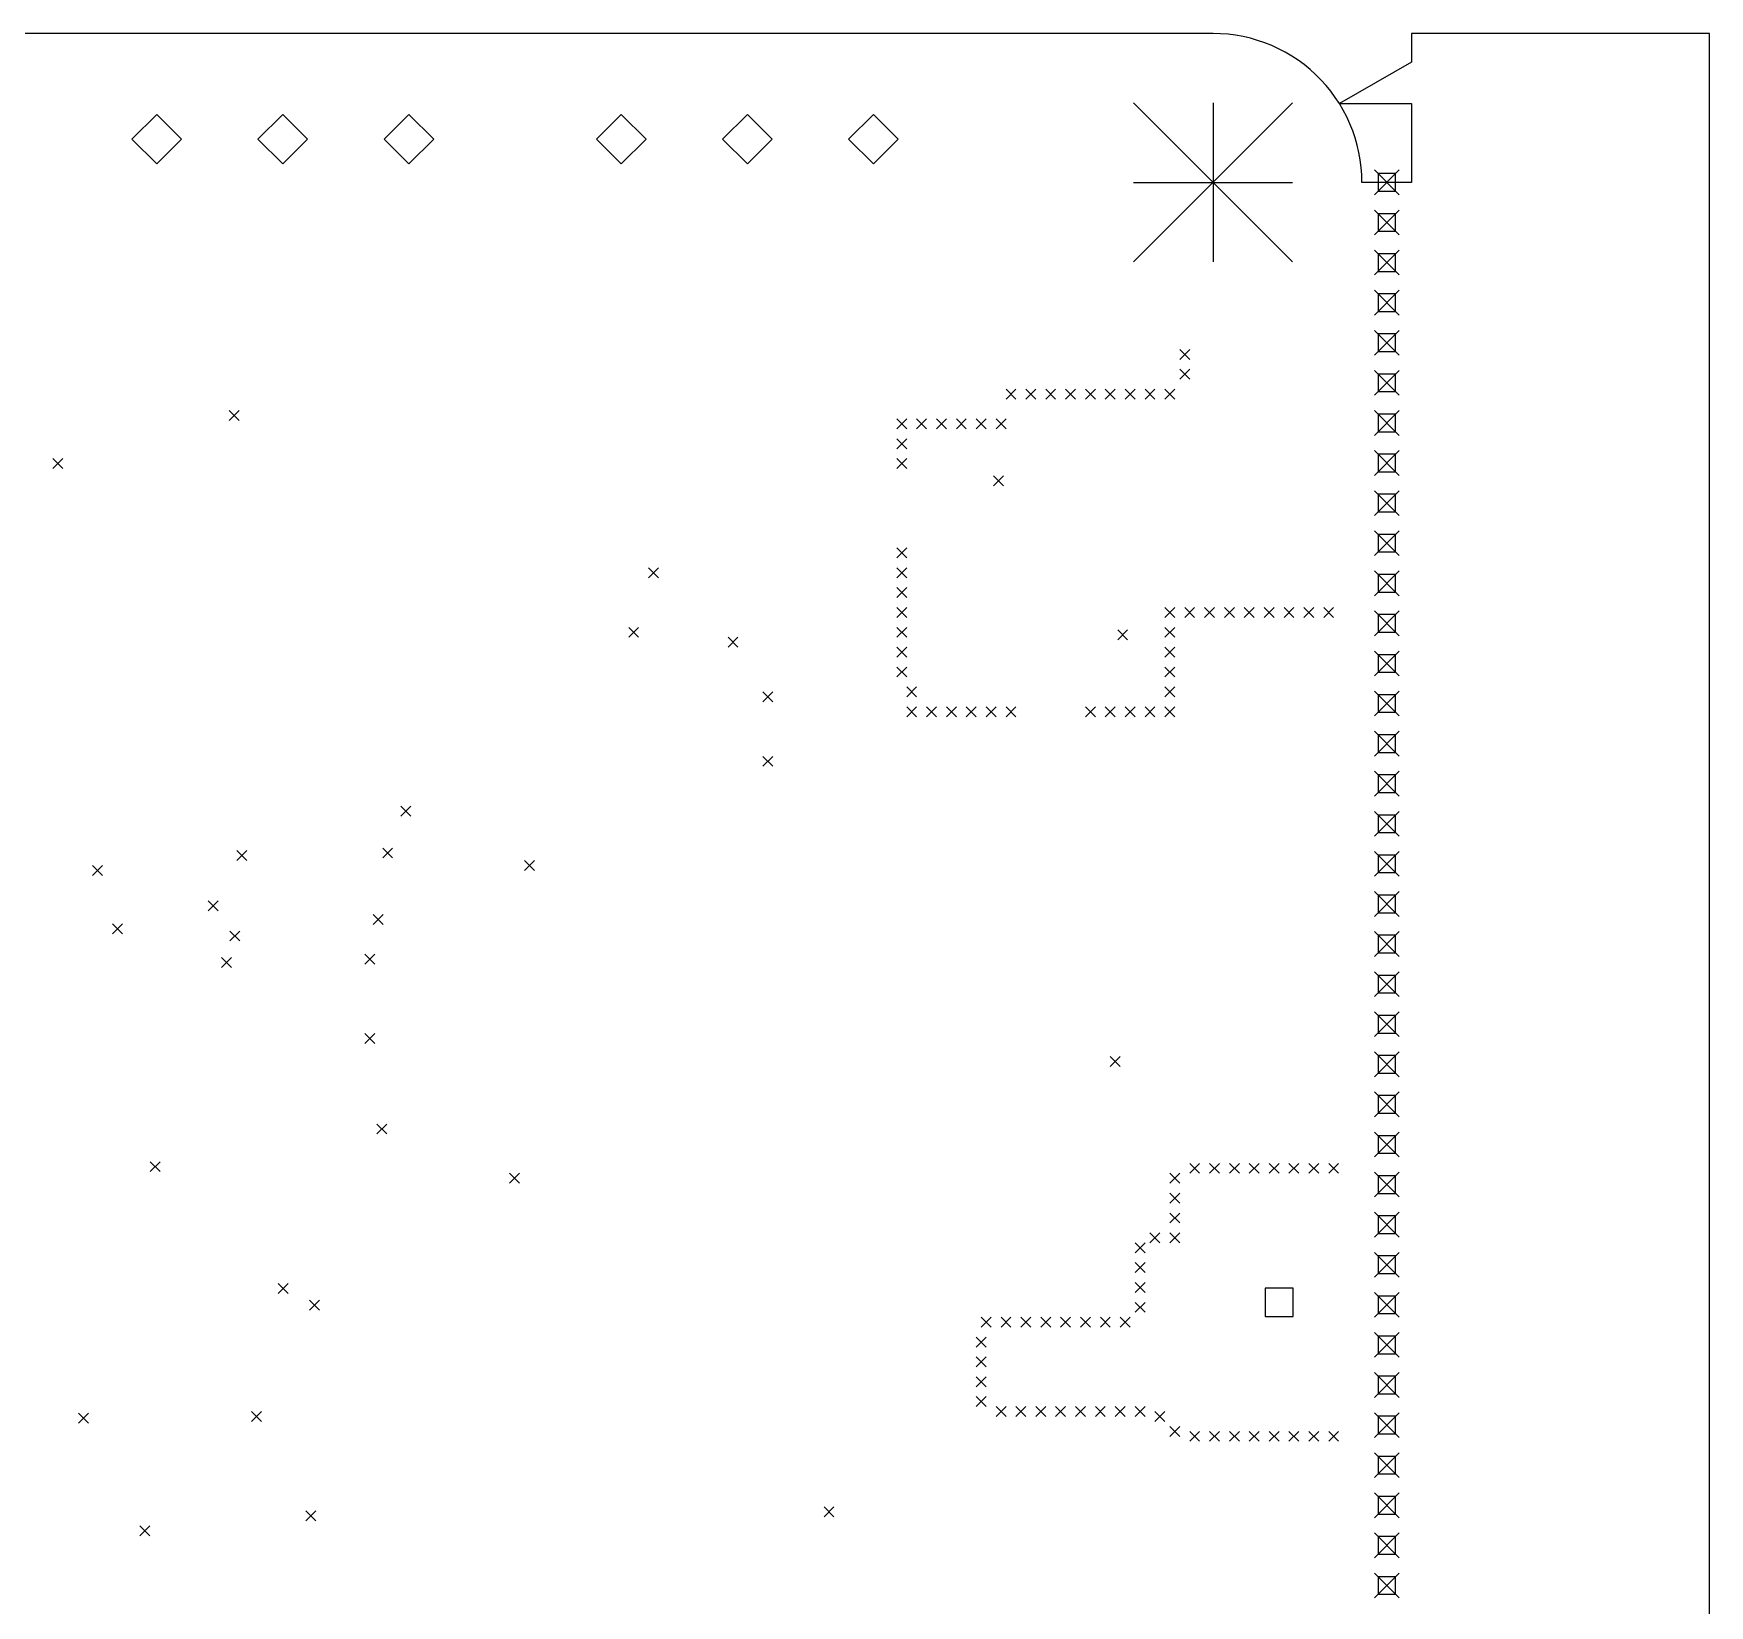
# Model space of a CAD drawing. Extents: x 69 to 143, y -148 to -20.
# Drawn here: x 104.74 to 138.5, y -51.67 to -20 of the extents above; entities that cross this region are included whole.
import ezdxf

# ---------------------------------------------------------------- set-up
doc = ezdxf.new("R2010")
doc.units = 0
doc.layers.add('BLACK', color=7, linetype='CONTINUOUS')

msp = doc.modelspace()

# ---------------------------------------------------------------- linework, layer by layer
at = {"layer": 'BLACK', "linetype": 'CONTINUOUS'}
for p, q in [((128.499991, -20), (81.49999, -20.000006)), ((128.651939, -20.003847), (128.499991, -20)), ((128.803498, -20.015386), (128.651939, -20.003847)), ((128.954278, -20.034587), (128.803498, -20.015386)), ((129.103892, -20.0614), (128.954278, -20.034587)), ((129.251955, -20.095756), (129.103892, -20.0614)), ((129.398089, -20.137568), (129.251955, -20.095756)), ((129.541917, -20.186728), (129.398089, -20.137568)), ((129.68307, -20.24311), (129.541917, -20.186728)), ((129.821187, -20.306569), (129.68307, -20.24311)), ((133.50001, -20), (132.50001, -20)), ((132.50001, -20), (132.50001, -20.575818)), ((138.50001, -20), (133.50001, -20)), ((138.50001, -118.000027), (138.50001, -20)), ((129.955912, -20.376942), (129.821187, -20.306569)), ((130.0869, -20.454049), (129.955912, -20.376942)), ((130.213814, -20.537691), (130.0869, -20.454049)), ((130.336329, -20.627654), (130.213814, -20.537691)), ((132.50001, -20.575818), (131.045951, -21.413093)), ((130.45413, -20.723707), (130.336329, -20.627654)), ((130.566914, -20.825603), (130.45413, -20.723707)), ((130.674393, -20.933081), (130.566914, -20.825603)), ((130.77629, -21.045865), (130.674393, -20.933081)), ((130.872344, -21.163665), (130.77629, -21.045865)), ((130.962308, -21.286179), (130.872344, -21.163665)), ((126.899948, -21.400063), (130.099948, -24.600063)), ((130.099948, -21.400063), (126.899948, -24.600063)), ((128.499948, -21.400063), (128.499948, -24.600063)), ((131.045951, -21.413093), (130.962308, -21.286179)), ((131.123058, -21.54408), (131.045951, -21.413093)), ((131.045951, -21.413093), (132.50001, -21.413093)), ((131.193432, -21.678805), (131.123058, -21.54408)), ((132.50001, -21.413093), (132.50001, -23)), ((107.221248, -21.628763), (106.721248, -22.128763)), ((107.721248, -22.128763), (107.221248, -21.628763)), ((109.761248, -21.628763), (109.261248, -22.128763)), ((110.261248, -22.128763), (109.761248, -21.628763)), ((112.301248, -21.628763), (111.801248, -22.128763)), ((112.801248, -22.128763), (112.301248, -21.628763)), ((116.579548, -21.628763), (116.079548, -22.128763)), ((117.079548, -22.128763), (116.579548, -21.628763)), ((119.119548, -21.628763), (118.619548, -22.128763)), ((119.619548, -22.128763), (119.119548, -21.628763)), ((121.659548, -21.628763), (121.159548, -22.128763)), ((122.159548, -22.128763), (121.659548, -21.628763)), ((131.256892, -21.816921), (131.193432, -21.678805)), ((131.313275, -21.958074), (131.256892, -21.816921)), ((106.721248, -22.128763), (107.221248, -22.628763)), ((107.221248, -22.628763), (107.721248, -22.128763)), ((109.261248, -22.128763), (109.761248, -22.628763)), ((109.761248, -22.628763), (110.261248, -22.128763)), ((111.801248, -22.128763), (112.301248, -22.628763)), ((112.301248, -22.628763), (112.801248, -22.128763)), ((116.079548, -22.128763), (116.579548, -22.628763)), ((116.579548, -22.628763), (117.079548, -22.128763)), ((118.619548, -22.128763), (119.119548, -22.628763)), ((119.119548, -22.628763), (119.619548, -22.128763)), ((121.159548, -22.128763), (121.659548, -22.628763)), ((121.659548, -22.628763), (122.159548, -22.128763)), ((131.362436, -22.101902), (131.313275, -21.958074)), ((131.404249, -22.248035), (131.362436, -22.101902)), ((131.438606, -22.396099), (131.404249, -22.248035)), ((131.46542, -22.545712), (131.438606, -22.396099)), ((131.484622, -22.696492), (131.46542, -22.545712)), ((131.496162, -22.848051), (131.484622, -22.696492)), ((131.50001, -23), (131.496162, -22.848051)), ((131.75001, -22.750001), (132.25001, -23.250001)), ((132.25001, -22.750001), (131.75001, -23.250001)), ((132.176788, -22.823223), (131.823232, -22.823223)), ((131.823232, -22.823223), (131.823232, -23.176779)), ((132.176788, -23.176779), (132.176788, -22.823223)), ((126.899948, -23.000063), (130.099948, -23.000063)), ((132.50001, -23), (131.50001, -23)), ((131.823232, -23.176779), (132.176788, -23.176779)), ((131.75001, -23.557693), (132.25001, -24.057693)), ((132.25001, -23.557693), (131.75001, -24.057693)), ((132.176788, -23.630915), (131.823232, -23.630915)), ((131.823232, -23.630915), (131.823232, -23.984471)), ((132.176788, -23.984471), (132.176788, -23.630915)), ((131.823232, -23.984471), (132.176788, -23.984471)), ((131.75001, -24.365385), (132.25001, -24.865385)), ((132.25001, -24.365385), (131.75001, -24.865385)), ((132.176788, -24.438607), (131.823232, -24.438607)), ((131.823232, -24.438607), (131.823232, -24.792163)), ((132.176788, -24.792163), (132.176788, -24.438607)), ((131.823232, -24.792163), (132.176788, -24.792163)), ((131.75001, -25.173078), (132.25001, -25.673078)), ((132.25001, -25.173078), (131.75001, -25.673078)), ((132.176788, -25.2463), (131.823232, -25.2463)), ((131.823232, -25.2463), (131.823232, -25.599856)), ((132.176788, -25.599856), (132.176788, -25.2463)), ((131.823232, -25.599856), (132.176788, -25.599856)), ((131.75001, -25.98077), (132.25001, -26.48077)), ((132.25001, -25.98077), (131.75001, -26.48077)), ((132.176788, -26.053992), (131.823232, -26.053992)), ((131.823232, -26.053992), (131.823232, -26.407548)), ((132.176788, -26.407548), (132.176788, -26.053992)), ((127.829648, -26.365063), (128.029648, -26.565063)), ((128.029648, -26.365063), (127.829648, -26.565063)), ((131.823232, -26.407548), (132.176788, -26.407548)), ((127.829648, -26.765063), (128.029648, -26.965063)), ((128.029648, -26.765063), (127.829648, -26.965063)), ((131.750009, -26.788462), (132.250009, -27.288462)), ((132.250009, -26.788462), (131.750009, -27.288462)), ((132.176787, -26.861684), (131.823231, -26.861684)), ((131.823231, -26.861684), (131.823231, -27.21524)), ((132.176787, -27.21524), (132.176787, -26.861684)), ((124.329648, -27.165063), (124.529648, -27.365063)), ((124.529648, -27.165063), (124.329648, -27.365063)), ((124.729648, -27.165063), (124.929648, -27.365063)), ((124.929648, -27.165063), (124.729648, -27.365063)), ((125.129648, -27.165063), (125.329648, -27.365063)), ((125.329648, -27.165063), (125.129648, -27.365063)), ((125.529648, -27.165063), (125.729648, -27.365063)), ((125.729648, -27.165063), (125.529648, -27.365063)), ((125.929648, -27.165063), (126.129648, -27.365063)), ((126.129648, -27.165063), (125.929648, -27.365063)), ((126.329648, -27.165063), (126.529648, -27.365063)), ((126.529648, -27.165063), (126.329648, -27.365063)), ((126.729648, -27.165063), (126.929648, -27.365063)), ((126.929648, -27.165063), (126.729648, -27.365063)), ((127.129648, -27.165063), (127.329648, -27.365063)), ((127.329648, -27.165063), (127.129648, -27.365063)), ((127.529648, -27.165063), (127.729648, -27.365063)), ((127.729648, -27.165063), (127.529648, -27.365063)), ((131.823231, -27.21524), (132.176787, -27.21524)), ((108.679648, -27.595063), (108.879648, -27.795063)), ((108.879648, -27.595063), (108.679648, -27.795063)), ((131.750009, -27.596154), (132.250009, -28.096154)), ((132.250009, -27.596154), (131.750009, -28.096154)), ((132.176787, -27.669376), (131.823231, -27.669376)), ((131.823231, -27.669376), (131.823231, -28.022932)), ((132.176787, -28.022932), (132.176787, -27.669376)), ((122.129648, -27.765063), (122.329648, -27.965063)), ((122.329648, -27.765063), (122.129648, -27.965063)), ((122.529648, -27.765063), (122.729648, -27.965063)), ((122.729648, -27.765063), (122.529648, -27.965063)), ((122.929648, -27.765063), (123.129648, -27.965063)), ((123.129648, -27.765063), (122.929648, -27.965063)), ((123.329648, -27.765063), (123.529648, -27.965063)), ((123.529648, -27.765063), (123.329648, -27.965063)), ((123.729648, -27.765063), (123.929648, -27.965063)), ((123.929648, -27.765063), (123.729648, -27.965063)), ((124.129648, -27.765063), (124.329648, -27.965063)), ((124.329648, -27.765063), (124.129648, -27.965063)), ((122.129648, -28.165063), (122.329648, -28.365063)), ((122.329648, -28.165063), (122.129648, -28.365063)), ((131.823231, -28.022932), (132.176787, -28.022932)), ((105.129648, -28.565063), (105.329648, -28.765063)), ((105.329648, -28.565063), (105.129648, -28.765063)), ((122.129648, -28.565063), (122.329648, -28.765063)), ((122.329648, -28.565063), (122.129648, -28.765063)), ((131.750009, -28.403847), (132.250009, -28.903847)), ((132.250009, -28.403847), (131.750009, -28.903847)), ((132.176787, -28.477069), (131.823231, -28.477069)), ((131.823231, -28.477069), (131.823231, -28.830625)), ((132.176787, -28.830625), (132.176787, -28.477069)), ((124.079648, -28.915063), (124.279648, -29.115063)), ((124.279648, -28.915063), (124.079648, -29.115063)), ((131.823231, -28.830625), (132.176787, -28.830625)), ((131.750009, -29.211539), (132.250009, -29.711539)), ((132.250009, -29.211539), (131.750009, -29.711539)), ((132.176787, -29.284761), (131.823231, -29.284761)), ((131.823231, -29.284761), (131.823231, -29.638317)), ((132.176787, -29.638317), (132.176787, -29.284761)), ((131.823231, -29.638317), (132.176787, -29.638317)), ((131.750008, -30.019231), (132.250008, -30.519231)), ((132.250008, -30.019231), (131.750008, -30.519231)), ((122.129648, -30.365063), (122.329648, -30.565063)), ((122.329648, -30.365063), (122.129648, -30.565063)), ((132.176786, -30.092453), (131.82323, -30.092453)), ((131.82323, -30.092453), (131.82323, -30.446009)), ((132.176786, -30.446009), (132.176786, -30.092453)), ((131.82323, -30.446009), (132.176786, -30.446009)), ((117.129648, -30.765063), (117.329648, -30.965063)), ((117.329648, -30.765063), (117.129648, -30.965063)), ((122.129648, -30.765063), (122.329648, -30.965063)), ((122.329648, -30.765063), (122.129648, -30.965063)), ((131.750008, -30.826924), (132.250008, -31.326924)), ((132.250008, -30.826924), (131.750008, -31.326924)), ((132.176786, -30.900146), (131.82323, -30.900146)), ((131.82323, -30.900146), (131.82323, -31.253702)), ((132.176786, -31.253702), (132.176786, -30.900146)), ((122.129648, -31.165063), (122.329648, -31.365063)), ((122.329648, -31.165063), (122.129648, -31.365063)), ((131.82323, -31.253702), (132.176786, -31.253702)), ((122.129648, -31.565063), (122.329648, -31.765063)), ((122.329648, -31.565063), (122.129648, -31.765063)), ((127.529648, -31.565063), (127.729648, -31.765063)), ((127.729648, -31.565063), (127.529648, -31.765063)), ((127.929648, -31.565063), (128.129648, -31.765063)), ((128.129648, -31.565063), (127.929648, -31.765063)), ((128.329648, -31.565063), (128.529648, -31.765063)), ((128.529648, -31.565063), (128.329648, -31.765063)), ((128.729648, -31.565063), (128.929648, -31.765063)), ((128.929648, -31.565063), (128.729648, -31.765063)), ((129.129648, -31.565063), (129.329648, -31.765063)), ((129.329648, -31.565063), (129.129648, -31.765063)), ((129.529648, -31.565063), (129.729648, -31.765063)), ((129.729648, -31.565063), (129.529648, -31.765063)), ((129.929648, -31.565063), (130.129648, -31.765063)), ((130.129648, -31.565063), (129.929648, -31.765063)), ((130.329648, -31.565063), (130.529648, -31.765063)), ((130.529648, -31.565063), (130.329648, -31.765063)), ((130.729648, -31.565063), (130.929648, -31.765063)), ((130.929648, -31.565063), (130.729648, -31.765063)), ((131.750008, -31.634616), (132.250008, -32.134616)), ((132.250008, -31.634616), (131.750008, -32.134616)), ((132.176786, -31.707838), (131.82323, -31.707838)), ((131.82323, -31.707838), (131.82323, -32.061394)), ((132.176786, -32.061394), (132.176786, -31.707838)), ((116.729648, -31.965063), (116.929648, -32.165063)), ((116.929648, -31.965063), (116.729648, -32.165063)), ((122.129648, -31.965063), (122.329648, -32.165063)), ((122.329648, -31.965063), (122.129648, -32.165063)), ((126.579648, -32.015063), (126.779648, -32.215063)), ((126.779648, -32.015063), (126.579648, -32.215063)), ((127.529648, -31.965063), (127.729648, -32.165063)), ((127.729648, -31.965063), (127.529648, -32.165063)), ((131.82323, -32.061394), (132.176786, -32.061394)), ((118.729648, -32.165063), (118.929648, -32.365063)), ((118.929648, -32.165063), (118.729648, -32.365063)), ((122.129648, -32.365063), (122.329648, -32.565063)), ((122.329648, -32.365063), (122.129648, -32.565063)), ((127.529648, -32.365063), (127.729648, -32.565063)), ((127.729648, -32.365063), (127.529648, -32.565063)), ((131.750008, -32.442308), (132.250008, -32.942308)), ((132.250008, -32.442308), (131.750008, -32.942308)), ((132.176786, -32.51553), (131.82323, -32.51553)), ((131.82323, -32.51553), (131.82323, -32.869086)), ((132.176786, -32.869086), (132.176786, -32.51553)), ((122.129648, -32.765063), (122.329648, -32.965063)), ((122.329648, -32.765063), (122.129648, -32.965063)), ((127.529648, -32.765063), (127.729648, -32.965063)), ((127.729648, -32.765063), (127.529648, -32.965063)), ((131.82323, -32.869086), (132.176786, -32.869086)), ((119.429648, -33.265063), (119.629648, -33.465063)), ((119.629648, -33.265063), (119.429648, -33.465063)), ((122.329648, -33.165063), (122.529648, -33.365063)), ((122.529648, -33.165063), (122.329648, -33.365063)), ((127.529648, -33.165063), (127.729648, -33.365063)), ((127.729648, -33.165063), (127.529648, -33.365063)), ((131.750007, -33.250001), (132.250007, -33.750001)), ((132.250007, -33.250001), (131.750007, -33.750001)), ((132.176785, -33.323223), (131.823229, -33.323223)), ((131.823229, -33.323223), (131.823229, -33.676779)), ((132.176785, -33.676779), (132.176785, -33.323223)), ((122.329648, -33.565063), (122.529648, -33.765063)), ((122.529648, -33.565063), (122.329648, -33.765063)), ((122.729648, -33.565063), (122.929648, -33.765063)), ((122.929648, -33.565063), (122.729648, -33.765063)), ((123.129648, -33.565063), (123.329648, -33.765063)), ((123.329648, -33.565063), (123.129648, -33.765063)), ((123.529648, -33.565063), (123.729648, -33.765063)), ((123.729648, -33.565063), (123.529648, -33.765063)), ((123.929648, -33.565063), (124.129648, -33.765063)), ((124.129648, -33.565063), (123.929648, -33.765063)), ((124.329648, -33.565063), (124.529648, -33.765063)), ((124.529648, -33.565063), (124.329648, -33.765063)), ((125.929648, -33.565063), (126.129648, -33.765063)), ((126.129648, -33.565063), (125.929648, -33.765063)), ((126.329648, -33.565063), (126.529648, -33.765063)), ((126.529648, -33.565063), (126.329648, -33.765063)), ((126.729648, -33.565063), (126.929648, -33.765063)), ((126.929648, -33.565063), (126.729648, -33.765063)), ((127.129648, -33.565063), (127.329648, -33.765063)), ((127.329648, -33.565063), (127.129648, -33.765063)), ((127.529648, -33.565063), (127.729648, -33.765063)), ((127.729648, -33.565063), (127.529648, -33.765063)), ((131.823229, -33.676779), (132.176785, -33.676779)), ((131.750007, -34.057693), (132.250007, -34.557693)), ((132.250007, -34.057693), (131.750007, -34.557693)), ((132.176785, -34.130915), (131.823229, -34.130915)), ((131.823229, -34.130915), (131.823229, -34.484471)), ((132.176785, -34.484471), (132.176785, -34.130915)), ((119.429648, -34.565063), (119.629648, -34.765063)), ((119.629648, -34.565063), (119.429648, -34.765063)), ((131.823229, -34.484471), (132.176785, -34.484471)), ((131.750007, -34.865385), (132.250007, -35.365385)), ((132.250007, -34.865385), (131.750007, -35.365385)), ((132.176785, -34.938607), (131.823229, -34.938607)), ((131.823229, -34.938607), (131.823229, -35.292163)), ((132.176785, -35.292163), (132.176785, -34.938607)), ((131.823229, -35.292163), (132.176785, -35.292163)), ((112.138648, -35.569763), (112.338648, -35.769763)), ((112.338648, -35.569763), (112.138648, -35.769763)), ((131.750007, -35.673078), (132.250007, -36.173078)), ((132.250007, -35.673078), (131.750007, -36.173078)), ((132.176785, -35.7463), (131.823229, -35.7463)), ((131.823229, -35.7463), (131.823229, -36.099856)), ((132.176785, -36.099856), (132.176785, -35.7463)), ((131.823229, -36.099856), (132.176785, -36.099856)), ((108.835248, -36.460963), (109.035248, -36.660963)), ((109.035248, -36.460963), (108.835248, -36.660963)), ((111.773448, -36.410863), (111.973448, -36.610863)), ((111.973448, -36.410863), (111.773448, -36.610863)), ((105.929648, -36.765063), (106.129648, -36.965063)), ((106.129648, -36.765063), (105.929648, -36.965063)), ((114.628848, -36.664263), (114.828848, -36.864263)), ((114.828848, -36.664263), (114.628848, -36.864263)), ((131.750007, -36.48077), (132.250007, -36.98077)), ((132.250007, -36.48077), (131.750007, -36.98077)), ((132.176785, -36.553992), (131.823229, -36.553992)), ((131.823229, -36.553992), (131.823229, -36.907548)), ((132.176785, -36.907548), (132.176785, -36.553992)), ((131.823229, -36.907548), (132.176785, -36.907548)), ((108.257948, -37.473763), (108.457948, -37.673763)), ((108.457948, -37.473763), (108.257948, -37.673763)), ((131.750006, -37.288462), (132.250006, -37.788462)), ((132.250006, -37.288462), (131.750006, -37.788462)), ((132.176784, -37.361684), (131.823228, -37.361684)), ((131.823228, -37.361684), (131.823228, -37.71524)), ((132.176784, -37.71524), (132.176784, -37.361684)), ((111.584348, -37.752163), (111.784348, -37.952163)), ((111.784348, -37.752163), (111.584348, -37.952163)), ((131.823228, -37.71524), (132.176784, -37.71524)), ((106.329648, -37.938063), (106.529648, -38.138063)), ((106.529648, -37.938063), (106.329648, -38.138063)), ((108.692848, -38.083463), (108.892848, -38.283463)), ((108.892848, -38.083463), (108.692848, -38.283463)), ((131.750006, -38.096154), (132.250006, -38.596154)), ((132.250006, -38.096154), (131.750006, -38.596154)), ((132.176784, -38.169376), (131.823228, -38.169376)), ((131.823228, -38.169376), (131.823228, -38.522932)), ((132.176784, -38.522932), (132.176784, -38.169376)), ((108.525548, -38.618763), (108.725548, -38.818763)), ((108.725548, -38.618763), (108.525548, -38.818763)), ((111.413248, -38.552463), (111.613248, -38.752463)), ((111.613248, -38.552463), (111.413248, -38.752463)), ((131.823228, -38.522932), (132.176784, -38.522932)), ((131.750006, -38.903847), (132.250006, -39.403847)), ((132.250006, -38.903847), (131.750006, -39.403847)), ((132.176784, -38.977069), (131.823228, -38.977069)), ((131.823228, -38.977069), (131.823228, -39.330625)), ((132.176784, -39.330625), (132.176784, -38.977069)), ((131.823228, -39.330625), (132.176784, -39.330625)), ((131.750006, -39.711539), (132.250006, -40.211539)), ((132.250006, -39.711539), (131.750006, -40.211539)), ((132.176784, -39.784761), (131.823228, -39.784761)), ((131.823228, -39.784761), (131.823228, -40.138317)), ((132.176784, -40.138317), (132.176784, -39.784761)), ((111.413248, -40.151463), (111.613248, -40.351463)), ((111.613248, -40.151463), (111.413248, -40.351463)), ((131.823228, -40.138317), (132.176784, -40.138317)), ((126.429648, -40.615063), (126.629648, -40.815063)), ((126.629648, -40.615063), (126.429648, -40.815063)), ((131.750005, -40.519231), (132.250005, -41.019231)), ((132.250005, -40.519231), (131.750005, -41.019231)), ((132.176783, -40.592453), (131.823227, -40.592453)), ((131.823227, -40.592453), (131.823227, -40.946009)), ((132.176783, -40.946009), (132.176783, -40.592453)), ((131.823227, -40.946009), (132.176783, -40.946009)), ((131.750005, -41.326924), (132.250005, -41.826924)), ((132.250005, -41.326924), (131.750005, -41.826924)), ((132.176783, -41.400146), (131.823227, -41.400146)), ((131.823227, -41.400146), (131.823227, -41.753702)), ((132.176783, -41.753702), (132.176783, -41.400146)), ((131.823227, -41.753702), (132.176783, -41.753702)), ((111.655048, -41.971963), (111.855048, -42.171963)), ((111.855048, -41.971963), (111.655048, -42.171963)), ((131.750005, -42.134616), (132.250005, -42.634616)), ((132.250005, -42.134616), (131.750005, -42.634616)), ((132.176783, -42.207838), (131.823227, -42.207838)), ((131.823227, -42.207838), (131.823227, -42.561394)), ((132.176783, -42.561394), (132.176783, -42.207838)), ((107.092848, -42.730863), (107.292848, -42.930863)), ((107.292848, -42.730863), (107.092848, -42.930863)), ((128.029648, -42.765063), (128.229648, -42.965063)), ((128.229648, -42.765063), (128.029648, -42.965063)), ((128.429648, -42.765063), (128.629648, -42.965063)), ((128.629648, -42.765063), (128.429648, -42.965063)), ((128.829648, -42.765063), (129.029648, -42.965063)), ((129.029648, -42.765063), (128.829648, -42.965063)), ((129.229648, -42.765063), (129.429648, -42.965063)), ((129.429648, -42.765063), (129.229648, -42.965063)), ((129.629648, -42.765063), (129.829648, -42.965063)), ((129.829648, -42.765063), (129.629648, -42.965063)), ((130.029648, -42.765063), (130.229648, -42.965063)), ((130.229648, -42.765063), (130.029648, -42.965063)), ((130.429648, -42.765063), (130.629648, -42.965063)), ((130.629648, -42.765063), (130.429648, -42.965063)), ((130.829648, -42.765063), (131.029648, -42.965063)), ((131.029648, -42.765063), (130.829648, -42.965063)), ((131.823227, -42.561394), (132.176783, -42.561394)), ((114.329648, -42.965063), (114.529648, -43.165063)), ((114.529648, -42.965063), (114.329648, -43.165063)), ((127.629648, -42.965063), (127.829648, -43.165063)), ((127.829648, -42.965063), (127.629648, -43.165063)), ((131.750005, -42.942308), (132.250005, -43.442308)), ((132.250005, -42.942308), (131.750005, -43.442308)), ((132.176783, -43.01553), (131.823227, -43.01553)), ((131.823227, -43.01553), (131.823227, -43.369086)), ((132.176783, -43.369086), (132.176783, -43.01553)), ((127.629648, -43.365063), (127.829648, -43.565063)), ((127.829648, -43.365063), (127.629648, -43.565063)), ((131.823227, -43.369086), (132.176783, -43.369086)), ((127.629648, -43.765063), (127.829648, -43.965063)), ((127.829648, -43.765063), (127.629648, -43.965063)), ((131.750004, -43.750001), (132.250004, -44.250001)), ((132.250004, -43.750001), (131.750004, -44.250001)), ((132.176782, -43.823223), (131.823226, -43.823223)), ((131.823226, -43.823223), (131.823226, -44.176779)), ((132.176782, -44.176779), (132.176782, -43.823223)), ((127.229648, -44.165063), (127.429648, -44.365063)), ((127.429648, -44.165063), (127.229648, -44.365063)), ((127.629648, -44.165063), (127.829648, -44.365063)), ((127.829648, -44.165063), (127.629648, -44.365063)), ((131.823226, -44.176779), (132.176782, -44.176779)), ((126.929648, -44.365063), (127.129648, -44.565063)), ((127.129648, -44.365063), (126.929648, -44.565063)), ((131.750004, -44.557692), (132.250004, -45.057692)), ((132.250004, -44.557692), (131.750004, -45.057692)), ((126.929648, -44.765063), (127.129648, -44.965063)), ((127.129648, -44.765063), (126.929648, -44.965063)), ((132.176782, -44.630914), (131.823226, -44.630914)), ((131.823226, -44.630914), (131.823226, -44.98447)), ((132.176782, -44.98447), (132.176782, -44.630914)), ((109.667448, -45.184063), (109.867448, -45.384063)), ((109.867448, -45.184063), (109.667448, -45.384063)), ((126.929648, -45.165063), (127.129648, -45.365063)), ((127.129648, -45.165063), (126.929648, -45.365063)), ((131.823226, -44.98447), (132.176782, -44.98447)), ((110.299848, -45.521063), (110.499848, -45.721063)), ((110.499848, -45.521063), (110.299848, -45.721063)), ((126.929648, -45.565063), (127.129648, -45.765063)), ((127.129648, -45.565063), (126.929648, -45.765063)), ((130.112493, -45.282218), (129.546803, -45.282218)), ((129.546803, -45.282218), (129.546803, -45.847908)), ((130.112493, -45.847908), (130.112493, -45.282218)), ((131.750004, -45.365384), (132.250004, -45.865384)), ((132.250004, -45.365384), (131.750004, -45.865384)), ((132.176782, -45.438606), (131.823226, -45.438606)), ((131.823226, -45.438606), (131.823226, -45.792162)), ((132.176782, -45.792162), (132.176782, -45.438606)), ((123.829648, -45.865063), (124.029648, -46.065063)), ((124.029648, -45.865063), (123.829648, -46.065063)), ((124.229648, -45.865063), (124.429648, -46.065063)), ((124.429648, -45.865063), (124.229648, -46.065063)), ((124.629648, -45.865063), (124.829648, -46.065063)), ((124.829648, -45.865063), (124.629648, -46.065063)), ((125.029648, -45.865063), (125.229648, -46.065063)), ((125.229648, -45.865063), (125.029648, -46.065063)), ((125.429648, -45.865063), (125.629648, -46.065063)), ((125.629648, -45.865063), (125.429648, -46.065063)), ((125.829648, -45.865063), (126.029648, -46.065063)), ((126.029648, -45.865063), (125.829648, -46.065063)), ((126.229648, -45.865063), (126.429648, -46.065063)), ((126.429648, -45.865063), (126.229648, -46.065063)), ((126.629648, -45.865063), (126.829648, -46.065063)), ((126.829648, -45.865063), (126.629648, -46.065063)), ((129.546803, -45.847908), (130.112493, -45.847908)), ((131.823226, -45.792162), (132.176782, -45.792162)), ((131.750004, -46.173077), (132.250004, -46.673077)), ((132.250004, -46.173077), (131.750004, -46.673077)), ((132.176782, -46.246299), (131.823226, -46.246299)), ((131.823226, -46.246299), (131.823226, -46.599855)), ((132.176782, -46.599855), (132.176782, -46.246299)), ((123.729648, -46.265063), (123.929648, -46.465063)), ((123.929648, -46.265063), (123.729648, -46.465063)), ((123.729648, -46.665063), (123.929648, -46.865063)), ((123.929648, -46.665063), (123.729648, -46.865063)), ((131.823226, -46.599855), (132.176782, -46.599855)), ((123.729648, -47.065063), (123.929648, -47.265063)), ((123.929648, -47.065063), (123.729648, -47.265063)), ((131.750004, -46.980769), (132.250004, -47.480769)), ((132.250004, -46.980769), (131.750004, -47.480769)), ((132.176782, -47.053991), (131.823226, -47.053991)), ((131.823226, -47.053991), (131.823226, -47.407547)), ((132.176782, -47.407547), (132.176782, -47.053991)), ((123.729648, -47.465063), (123.929648, -47.665063)), ((123.929648, -47.465063), (123.729648, -47.665063)), ((131.823226, -47.407547), (132.176782, -47.407547)), ((105.644148, -47.797763), (105.844148, -47.997763)), ((105.844148, -47.797763), (105.644148, -47.997763)), ((109.129648, -47.765063), (109.329648, -47.965063)), ((109.329648, -47.765063), (109.129648, -47.965063)), ((124.129648, -47.665063), (124.329648, -47.865063)), ((124.329648, -47.665063), (124.129648, -47.865063)), ((124.529648, -47.665063), (124.729648, -47.865063)), ((124.729648, -47.665063), (124.529648, -47.865063)), ((124.929648, -47.665063), (125.129648, -47.865063)), ((125.129648, -47.665063), (124.929648, -47.865063)), ((125.329648, -47.665063), (125.529648, -47.865063)), ((125.529648, -47.665063), (125.329648, -47.865063)), ((125.729648, -47.665063), (125.929648, -47.865063)), ((125.929648, -47.665063), (125.729648, -47.865063)), ((126.129648, -47.665063), (126.329648, -47.865063)), ((126.329648, -47.665063), (126.129648, -47.865063)), ((126.529648, -47.665063), (126.729648, -47.865063)), ((126.729648, -47.665063), (126.529648, -47.865063)), ((126.929648, -47.665063), (127.129648, -47.865063)), ((127.129648, -47.665063), (126.929648, -47.865063)), ((127.329648, -47.765063), (127.529648, -47.965063)), ((127.529648, -47.765063), (127.329648, -47.965063)), ((131.750003, -47.788461), (132.250003, -48.288461)), ((132.250003, -47.788461), (131.750003, -48.288461)), ((132.176781, -47.861683), (131.823225, -47.861683)), ((131.823225, -47.861683), (131.823225, -48.215239)), ((132.176781, -48.215239), (132.176781, -47.861683)), ((127.629648, -48.065063), (127.829648, -48.265063)), ((127.829648, -48.065063), (127.629648, -48.265063)), ((128.029648, -48.165063), (128.229648, -48.365063)), ((128.229648, -48.165063), (128.029648, -48.365063)), ((128.429648, -48.165063), (128.629648, -48.365063)), ((128.629648, -48.165063), (128.429648, -48.365063)), ((128.829648, -48.165063), (129.029648, -48.365063)), ((129.029648, -48.165063), (128.829648, -48.365063)), ((129.229648, -48.165063), (129.429648, -48.365063)), ((129.429648, -48.165063), (129.229648, -48.365063)), ((129.629648, -48.165063), (129.829648, -48.365063)), ((129.829648, -48.165063), (129.629648, -48.365063)), ((130.029648, -48.165063), (130.229648, -48.365063)), ((130.229648, -48.165063), (130.029648, -48.365063)), ((130.429648, -48.165063), (130.629648, -48.365063)), ((130.629648, -48.165063), (130.429648, -48.365063)), ((130.829648, -48.165063), (131.029648, -48.365063)), ((131.029648, -48.165063), (130.829648, -48.365063)), ((131.823225, -48.215239), (132.176781, -48.215239)), ((131.750003, -48.596153), (132.250003, -49.096153)), ((132.250003, -48.596153), (131.750003, -49.096153)), ((132.176781, -48.669375), (131.823225, -48.669375)), ((131.823225, -48.669375), (131.823225, -49.022931)), ((132.176781, -49.022931), (132.176781, -48.669375)), ((131.823225, -49.022931), (132.176781, -49.022931)), ((131.750003, -49.403846), (132.250003, -49.903846)), ((132.250003, -49.403846), (131.750003, -49.903846)), ((132.176781, -49.477068), (131.823225, -49.477068)), ((131.823225, -49.477068), (131.823225, -49.830624)), ((132.176781, -49.830624), (132.176781, -49.477068)), ((110.226648, -49.765063), (110.426648, -49.965063)), ((110.426648, -49.765063), (110.226648, -49.965063)), ((120.663548, -49.683963), (120.863548, -49.883963)), ((120.863548, -49.683963), (120.663548, -49.883963)), ((131.823225, -49.830624), (132.176781, -49.830624)), ((106.882848, -50.069463), (107.082848, -50.269463)), ((107.082848, -50.069463), (106.882848, -50.269463)), ((131.750003, -50.211538), (132.250003, -50.711538)), ((132.250003, -50.211538), (131.750003, -50.711538)), ((132.176781, -50.28476), (131.823225, -50.28476)), ((131.823225, -50.28476), (131.823225, -50.638316)), ((132.176781, -50.638316), (132.176781, -50.28476)), ((131.823225, -50.638316), (132.176781, -50.638316)), ((131.750002, -51.01923), (132.250002, -51.51923)), ((132.250002, -51.01923), (131.750002, -51.51923)), ((132.17678, -51.092452), (131.823224, -51.092452)), ((131.823224, -51.092452), (131.823224, -51.446008)), ((132.17678, -51.446008), (132.17678, -51.092452)), ((131.823224, -51.446008), (132.17678, -51.446008))]:
    msp.add_line(p, q, dxfattribs=at)

doc.saveas('drawing.dxf')
